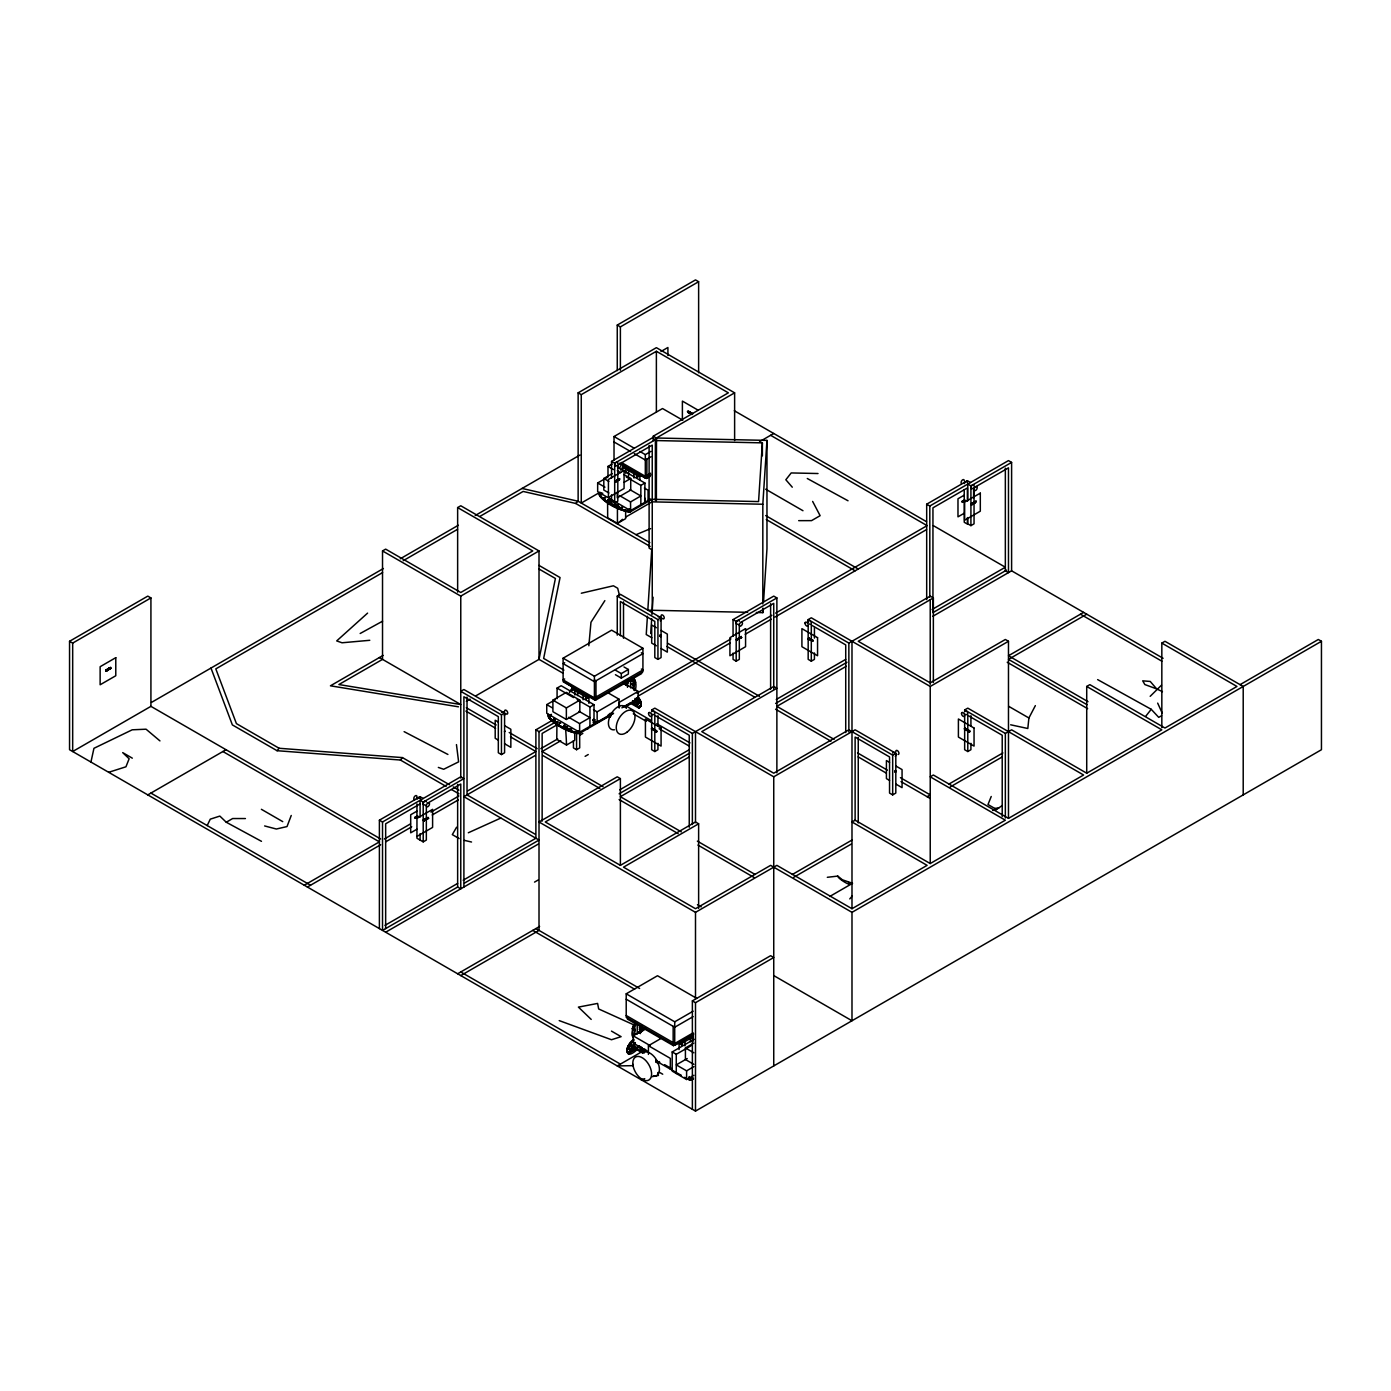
<?xml version="1.0" encoding="UTF-8"?>
<svg xmlns="http://www.w3.org/2000/svg" width="1391" height="1391" viewBox="0 0 1391 1391"><rect width="100%" height="100%" fill="white"/><g stroke="black" fill="none" stroke-linecap="round" stroke-linejoin="round"><path stroke-width="1.5" d="M556.956 722.572L556.765 739.403L566.52 745.037L574.726 740.308L574.726 732.17M566.52 745.037C565.407 713.079 562.538 733.44 579.369 732.396M602.79 493.249L601.016 493.144M609.31 501.455L607.589 501.351L607.676 517.765L617.43 523.399L625.637 518.652L625.637 510.532M617.43 523.399L617.43 507.124L614.179 505.246M627.445 1018.003L627.445 1019.099L673.487 1045.684L684.546 1039.303M627.497 687.328L627.497 681.677M630.627 687.902L630.627 681.607L627.497 679.799M632.401 1028.662C637.043 1020.107 629.08 1033.861 633.183 1037.182M633.061 688.58L633.061 680.199M634.783 1034.852L634.783 1022.055M627.306 679.677L630.61 681.573L630.61 679.764C636.139 674.757 637.043 687.571 634.905 690.631M637.217 1034.139L637.217 1023.463M673.487 1045.684L673.487 1044.606M974.03 486.189L974.048 485.72A2.208 1.269 -60 0 0 972.518 484.972A2.208 1.269 -60 0 0 970.935 487.406L970.918 487.876A2.208 1.269 -60 0 0 973.039 488.154M615.5 481.043L615.17 481.895L616.474 480.573M615.813 481.425L616.022 480.799M736.465 639.199C736.482 640.59 737.873 638.573 737.195 639.721M972.066 504.029C973.683 502.586 970.622 504.62 971.822 504.742M655.387 730.014C656.274 733.005 651.631 726.415 652.066 729.753M812.483 640.886L808.814 638.26C808.884 639.06 808.136 637.356 808.467 639.199M808.988 638.608L812.57 640.712L811.509 640.469M106.568 670.584C104.708 670.618 108.533 669.662 105.838 669.958M109.246 668.967C111.089 668.567 107.281 667.715 109.906 668.845M416.535 817.404C416.152 816.552 418.378 817.178 417.404 815.787M424.168 821.142L423.281 820.273L424.603 819.508M974.378 502.429C972.813 504.568 974.761 501.942 974.187 503.264M416.587 816.239L416.465 817.23L417.856 816.152M424.551 819.838L423.264 820.638M426.202 819.49C425.524 818.482 428.376 818.795 427.872 817.734M690.892 413.84L690.284 412.762L691.188 413.353M736.395 639.477L737.265 640.243M739.525 638.782C739.769 636.591 738.499 640.156 738.412 638.104M811.336 640.625L811.579 640.26M974.708 502.099L973.039 502.794L974.309 502.69M651.423 728.71L652.275 728.241L652.031 729.11M687.484 411.701C689.675 410.519 685.833 413.092 691.205 412.866M895.839 771.049L895.091 772.005L896.047 771.31M107.855 668.793C108.863 669.906 107.403 669.436 107.942 668.741M426.255 818.864C425.142 820.221 424.933 818.586 427.002 818.325M974.708 502.899L973.457 502.342L973.491 503.525M106.951 669.419L105.751 671.036L106.585 670.671M108.724 668.393L109.037 669.401M417.856 816.656L416.813 816.395M615.674 481.599L614.735 481.825L615.187 480.799M618.56 479.86C615.257 480.521 622.299 478.904 617.569 479.565M738.482 638.034C739.89 638.678 741.525 636.296 739.577 638.643M964.693 499.804C962.224 503.09 963.476 500.238 964.693 500.864M108.533 669.732L107.594 669.141M655.231 730.675L653.579 730.032L654.865 729.684M691.084 413.544L690.371 412.692M504.846 731.353L504.62 731.614M654.396 729.962L656.465 732.031L655.909 730.675L656.761 731.214L655.909 731.701M659.89 635.548C661.316 636.539 661.42 635.009 660.795 636.574M896.065 771.675L895.108 772.144L895.074 770.944M687.519 411.18L690.684 412.501M690.875 413.527L690.023 412.084M968.884 731.701L969.736 731.214L968.884 730.675L969.44 732.031L967.371 729.962L969.023 731.162L967.44 729.823L968.24 730.327M656.222 499.108L656.378 438.009L734.622 392.836L734.622 440.547M647.424 616.265L646.241 634.539L651.857 637.774M651.736 549.601L647.823 610.18L747.645 612.318M650.745 633.531L651.701 618.717M651.979 614.492L653.092 597.226M656.222 440.564L762.372 442.86L758.564 501.577L652.414 499.299L652.257 501.855L762.824 504.238L766.963 440.391L656.378 438.009L653.248 436.2L653.248 440.547M756.321 612.509L762.824 612.649L763.103 608.389M763.52 602.007L766.963 548.819L766.963 440.391M641.077 1027.097L642.12 1027.48L641.147 1025.654L642.051 1026.175L639.217 1027.74M428.619 818.169L426.828 819.212M618.456 479.408L617.778 480.312L619.204 479.095M740.36 637.774L741.594 637.6L740.847 637.043M974.952 501.49L974.935 502.881L975.769 501.369M691.588 413.51L692.84 413.805L690.371 413.596M812.031 641.095C812.379 640.26 813.092 641.912 811.683 639.756M962.902 501.838L963.65 500.69L963.963 501.577M628.662 1047.545C629.897 1047.684 629.775 1048.866 628.732 1049.127M619.743 478.591L619.221 479.53C620.021 478.695 618.508 478.243 618.995 479.999M588.845 645.772L590.966 622.281L604.859 600.634M691.414 414.135L691.449 413.249M1035.356 705.62L1028.905 717.982L1027.81 728.501L1010.666 724.798M107.298 670.514L107.281 669.627M737.891 638.991L738.951 639.147M634.905 682.668L633.514 678.495L633.966 683.207L632.383 684.546L635.548 682.425M642.503 1052.97L636.956 1049.77C622.733 1062.846 625.933 1042.85 633.983 1039.39M626.958 1050.987L627.15 1048.223M737.873 639.095L737.578 638.817M659.873 635.148L660.516 636.661L660.899 635.357M689.206 412.066L687.954 412.466L689.014 411.979M968.066 730.814L965.737 729.527M966.171 729.023L964.954 729.684L965.737 728.606M808.397 639.251L809.632 638.469L808.554 639.408M641.129 1050.292C642.712 1050.414 642.694 1048.658 641.112 1048.918M644.833 1049.353L644.242 1050.17L645.563 1049.51M566.485 726.589L565.841 727.302L567.528 728.206M417.144 817.004L416.222 817.212M971.648 503.507L971.44 504.846M618.265 480.451L616.735 480.451L618.334 480.243M630.471 1044.398L631.81 1044.345L630.766 1045.145M633.583 1048.762L634.905 1048.692L633.583 1049.84M634.557 1048.136L635.878 1048.084M107.542 669.384L108.689 669.593M416.187 816.882C416.831 818.969 413.753 816.117 417.352 817.143M965.145 728.258L964.902 729.649L965.806 728.988M504.829 731.005L504.481 731.701M641.234 1026.749L642.19 1027.219M90.937 762.059L93.945 748.306L132.215 729.806L146.055 729.197L159.948 740.899M810.466 639.008L810.588 640.069M967.075 730.431C966.762 727.545 966.728 732.188 968.866 730.536M627.15 1051.979L627.88 1046.38M661.316 636.243L660.516 636.661M660.655 635.235L660.395 636.278M967.388 729.684L964.398 728.71M427.785 818.464C428.445 815.022 427.211 820.412 427.576 817.995M424.29 820.429L424.707 819.316M971.996 504.22L971.874 503.264M609.78 716.33C611.571 712.54 609.554 719.477 609.849 716.052M629.984 1051.144C644.103 1025.845 620.786 1066.741 635.409 1043.024M638.938 708.123C643.146 705.515 640.608 699.517 637.808 696.804L641.06 703.724L638.938 708.123L631.114 703.603L625.585 706.802M615.483 481.112L615.552 482.242L615.761 480.608L616.63 481.373L615.1 480.851M618.386 506.707C624.003 507.402 602.303 502.899 599.191 493.44C600.599 501.195 619.743 511.697 630.697 511.592L650.71 500.047M970.988 504.064L972.066 504.794L970.97 504.429M616.752 480.208L617.656 480.747M737.456 639.999L737.56 638.921M812.222 640.99C809.927 638.938 814.604 640.434 812.396 641.355L813.266 640.469M968.71 731.353L968.379 730.379M620.664 509.662L620.803 508.341M550.14 714.939C552.018 717.582 548.454 714.678 551.462 714.365M553.253 720.486L554.957 719.669L554.227 719.008L553.322 720.799L555.009 720.608L553.322 719.721M689.275 1079.677L689.275 1078.599L693.344 1078.077L693.344 1079.155C686.754 1080.807 690.353 1078.616 689.119 1076.547M291.241 815.474L287.015 826.567L276.357 829.019L264.62 825.941M687.919 412.414L688.701 411.301L687.571 411.927M991.227 796.487L987.993 804.52L996.565 809.458L1002.198 805.545M975.282 502.064L975.578 501.247M426.689 818.934L425.75 819.195L427.002 819.108M615.813 505.333C614.579 505.42 614.7 503.925 615.761 503.872M417.057 817.369L415.735 816.76L415.857 817.995M968.571 730.136L966.554 730.032L967.84 729.684M739.977 638.417L738.917 638M654.587 729.666L653.909 729.927M207.189 825.558L210.267 819.16L219.848 816.082L226.264 822.237L261.473 841.329M424.551 819.699L424.481 820.69L423.351 820.064M608.893 716.435L608.389 715.061L608.893 716.435L579.786 733.248C568.119 732.901 556.174 725.789 548.506 717.095C548.558 712.418 547.724 716.417 550.471 718.538C554.261 721.234 565.442 731.875 566.746 726.589M610.162 501.525C612.909 501.073 609.449 501.716 610.284 502.864M610.197 502.742L611.501 502.673L611.553 494.866M614.544 504.064L614.613 505.02M563.824 725.459C565.355 727.232 563.72 723.459 564.12 727.197M633.461 701.012C630.801 699.69 634.974 702.368 633.653 704.02M633.461 702.107L634.452 702.716L632.922 702.333M637.321 699.743C639.147 701.481 637.582 697.708 637.321 700.821M633.514 677.921L634.609 682.964L633.827 690.214M633.67 680.025L633.913 678.408L632.14 678.043M635.409 1044.102L631.236 1051.387L631.236 1050.309M456.578 827.228L452.318 834.617L459.152 838.564M633.27 680.043L633.879 678.982L632.175 678.617M616.404 481.025L617.448 480.921M633.948 680.599L634.609 679.469L630.627 681.607M634.209 679.504L634.331 681.764M971.057 503.838L972.309 504.394L971.196 503.664M619.151 479.739L618.595 478.973M633.74 1030.209C632.105 1023.498 633.809 1024.732 635.026 1030.853M617.395 480.347L618.091 479.2M629.793 510.827L629.358 508.793M630.905 1043.354L628.245 1046.797L628.245 1045.719M962.711 502.238L962.885 500.916L963.459 501.925M964.658 499.943L964.658 500.76M634.487 680.043L634 682.233L635.374 681.799L634.452 682.877M635.096 1024.037L632.436 1028.123L633.566 1036.104M692.04 414.101L691.796 413.214M655.891 730.536L656.048 731.162M808.519 638.765L809.579 638.399M1145.836 716.122L1151.226 709.306L1158.72 717.356L1161.589 715.704M109.037 668.41L108.759 669.332M975.352 502.499L974.013 502.012M634.679 1046.814C636.435 1048.675 634.8 1044.502 634.731 1048.379M616.491 481.46L614.822 481.147M740.673 638.104L739.282 637.53M210.98 668.063L232.367 724.902L277.052 750.705L279.122 748.271L402.468 757.608L449.484 784.75M277.052 750.705L400.399 760.025L402.468 757.608M849.762 898.899L852.214 896.082M1150.183 696.317L1161.502 685.172M634.939 681.694L633.966 683.207L635.391 682.338M967.197 729.892L966.884 729.927M610.458 716.261L611.136 714.626L610.979 715.809M965.024 729.406L964.624 728.362L965.093 729.18M737.456 639.095L737.265 639.269M632.349 1041.911L631.618 1042.641L631.618 1041.546M642.642 1050.466L642.746 1048.814M426.481 819.177L426.724 818.186M974.169 502.864L974.395 501.925M619.047 479.843L617.778 479.304M426.115 818.464L427.75 818.708L426.307 818.221M426.794 819.369L425.507 818.725M739.456 638.486L740.568 637.113M974.5 503.142L973.213 502.499M106.829 669.558L106.62 671.036M424.29 820.933L423.281 820.273M367.589 613.118L336.692 640.921L342.03 642.781L369.78 640.295M480.034 516.322L523.138 491.44L575.648 503.438L578.134 501.247L578.134 392.836L656.378 347.663L734.622 392.836M659.89 635.704L660.569 636.226M617.256 523.833L622.472 519.312M633.983 1040.468L633.148 1041.181L633.148 1040.103M635.165 1023.48L633.896 1024.732L635.67 1024.385M633.67 683.972L634.783 683.085M636.33 698.039L637.6 698.23L636.4 698.421M109.785 668.949L109.663 667.802L109.506 669.245M607.867 499.838C610.319 499.63 606.893 502.568 608.58 499.699M973.213 503.507L973.005 502.899M417.63 816.952L416.344 816.465M416.9 817.491L415.526 816.952M633.409 684.233L634.053 683.885M737.091 639.321L736.674 640.208M617.048 479.739L618.456 480.208M641.877 1027.758L640.973 1027.184L641.877 1027.758L639.217 1029.305M973.683 503.629L972.257 503.194M829.853 896.413L852.544 883.302L842.337 879.773L837.817 876.087L827.315 877.304M633.114 684.424L634.348 683.694M226.264 822.237L232.645 818.534L245.425 818.551M1240.077 684.65L1318.32 639.477L1321.45 641.286L1321.45 749.714L695.5 1111.096L69.55 749.714L69.55 641.286L147.794 596.113L150.923 597.921L150.923 706.35L380.665 838.982M617.256 370.615L617.256 325.077L695.5 279.904L698.63 281.712L698.63 372.788M69.55 641.286L72.68 643.094L150.923 597.921M617.256 325.077L620.386 326.885L698.63 281.712M578.134 392.836L581.264 394.644L656.378 351.28L728.362 392.836L653.248 436.2M109.194 668.028L110.341 668.758L110.585 667.228L110.15 668.01M109.315 668.08L110.185 668.132M110.15 668.393L110.863 667.819L110.341 668.758M106.759 670.827L107.142 669.732M660.951 351.506L667.906 347.489L667.906 355.522M379.395 657.56L460.769 704.542L338.9 684.546L382.525 659.369L382.525 550.94L385.655 549.132L460.769 592.496L532.753 550.94L457.639 507.576L457.639 592.149M457.639 507.576L460.769 505.768L539.013 550.94L539.013 659.369L475.67 695.935M151.515 702.385L383.394 568.519M400.26 558.782L458.352 525.242M475.218 515.505L579.925 455.048M614.022 460.021L614.022 436.531L662.533 408.537L682.79 420.221M150.923 706.35L72.68 751.523L72.68 643.094M382.595 572.588L215.814 668.88L236.418 723.616L279.122 748.271M403.216 560.695L457.552 529.31M687.693 412.101L689.101 411.562L688.197 412.536M688.545 412.379L690.284 412.327M688.928 412.814L690.475 412.379M690.84 412.518L690.145 413.283M691.084 412.692L689.71 413.266L689.971 412.379M690.614 413.822L691.97 413.266M691.431 414.275L692.127 413.596L691.97 414.57M611.553 478.121L611.553 461.395L652.24 437.904L655.37 439.712L655.37 500.412M650.71 498.952L630.523 510.619L597.661 491.632L597.661 482.973L607.989 477.009L607.989 466.42L612.057 464.072M611.553 461.395L614.683 463.203L655.37 439.712M619.621 463.951L652.24 445.12L652.257 610.266M608.875 492.97L603.816 490.049L603.816 478.487L612.231 473.635M639.79 451.414L645.32 454.614L650.918 451.38M620.421 470.019L624.072 467.898M650.918 456.804L645.32 460.021L634.279 453.657M600.043 492.223L581.264 503.055L581.264 394.644M624.003 482.381L630.732 478.487L630.732 490.049L617.274 497.822L617.274 492.049M622.681 469.01L622.994 465.585L636.8 473.549L636.8 477.165L639.877 475.757L639.877 479.739M639.877 475.757L636.8 477.165M650.64 473.218L645.32 476.296L621.394 462.473M619.551 463.22L645.32 478.104L650.918 474.87M631.827 469.967L646.554 478.469L650.24 476.348M626.246 476.957L640.851 485.389L644.92 483.042L644.694 502.255M611.553 501.143L614.683 502.951L617.813 501.143L617.813 466.802M382.525 550.94L460.769 596.113L539.013 550.94M619.569 495.613L630.523 501.942L640.851 495.978L629.897 489.649M383.116 655.404L330.449 685.815L458.456 706.819M625.637 517.087L650.901 502.499M147.794 794.887L226.037 749.714M759.538 441.695L773.744 433.488M617.256 635.148L617.256 596.113L620.386 594.305L661.073 617.795L661.073 657.56L657.943 659.369L654.813 657.56L654.813 621.412L620.386 601.538L620.386 635.757M466.35 701.307L470.088 699.151M563.112 658.186L611.623 630.175L642.92 648.258L642.92 671.749L594.409 699.743L563.112 681.677L563.112 658.186L594.409 676.252L642.92 648.258M564.676 662.707L563.112 663.611L594.409 681.677L642.92 653.666L641.355 652.762M617.256 596.113L657.943 619.604L661.073 617.795M504.585 713.009L463.899 689.519L460.769 691.327L501.455 714.818L504.585 713.009L504.585 752.774L501.455 754.565L498.326 752.774L498.326 716.626L463.899 696.752L463.899 887.041M564.676 678.964L563.112 679.869L594.409 697.934L642.92 669.94L641.355 669.036M557.078 698.717L557.078 688.076L561.147 685.728L594.009 704.698L594.009 723.859M661.108 635.391L659.995 636.122L661.247 635.565M661.316 635.791L660.238 636.522L660.308 635.026M552.905 700.142L566.363 692.37L579.821 700.142L579.821 711.705L566.363 719.477L552.905 711.705L552.905 700.142L566.363 707.915L579.821 700.142M608.893 715.357L579.612 732.257L546.75 713.287L546.75 704.611L555.357 699.656M569.493 691.657L573.144 689.553M615.431 670.184L621.308 673.574L628.384 669.488L628.384 674.009L621.308 678.095L615.431 674.705M571.771 690.666L572.084 687.224L585.889 695.204L585.889 698.821L588.949 697.413L588.949 703.377M588.949 697.413L585.889 698.821M379.395 928.597L379.395 820.186L420.082 796.695L423.212 798.504M463.22 880.19L535.883 838.251L535.883 729.823L552.523 720.225M926.684 599.608L926.684 504.203L967.371 480.712L970.501 482.521M379.395 820.186L382.525 821.977L460.769 776.804L463.899 778.612L423.212 802.103L420.082 800.294L420.082 817.039M535.883 729.823L539.013 731.631L553.809 723.094M733.057 636.348L733.057 619.604L773.744 596.113L776.874 597.921L776.874 772.84M926.684 504.203L929.814 506.011L1008.475 460.595L1011.605 462.403L1011.605 570.814L1163.102 658.291M586.428 694.805L595.644 700.125L641.686 673.54L641.686 672.444M420.082 803.911L385.655 823.785L385.655 928.597M556.643 725.076L542.142 733.44L542.142 821.142M733.057 619.604L736.187 621.412L776.874 597.921M967.788 500.83L967.788 484.085L970.918 485.894L1011.605 462.403M577.161 699.673L589.94 707.045L594.009 704.698M428.15 802.868L460.769 784.037L460.769 888.849L457.639 887.041L382.525 930.405L382.525 821.977M741.125 622.177L773.744 603.346L773.744 688.893M974.048 487.702L1008.475 467.828L1008.475 572.623L1005.345 570.814L1005.345 468.158M416.952 811.144L410.693 814.761L410.693 832.826L416.952 829.21M964.241 495.161L957.982 498.778L957.982 516.843L964.241 513.244M593.47 709.723L597.139 711.844L619.047 699.186L619.047 707.863M416.378 817.786L414.674 817.491L415.544 817.821M962.52 501.073C962.485 504.307 961.233 500.656 963.111 501.403M415.405 817.717L415.944 816.76M415.231 818.082L415.509 817.195L415.544 818.256M568.658 717.269L579.612 723.598L589.94 717.634L578.986 711.305M416.952 818.377L432.601 809.336L432.601 827.402L416.952 836.443M623.116 707.324L638.139 698.647L638.139 691.431L619.36 702.264L619.36 707.689M304.281 885.232L379.395 841.868L222.908 751.523M384.385 838.982L410.467 823.924M430.967 812.083L458.908 795.965M467.585 790.94L535.883 751.523L510.462 736.847M540.873 748.636L557.635 738.951M636.991 693.135L730.901 638.921M745.802 630.314L771.883 615.257M775.604 613.118L927.102 525.642L770.614 435.296M595.226 719.808L593.244 719.443M427.437 818.864L427.246 817.717M741.594 637.478L740.725 637.739L741.281 636.383L740.847 637.165M307.411 887.041L380.682 844.737M385.655 841.868L411.736 826.81M427.037 817.925L427.941 818.169M432.236 814.97L458.317 799.912M535.326 755.452L463.899 796.695L539.013 840.06L464.49 883.076M560.764 740.76L542.142 751.523L603.051 786.68M638.278 696.004L730.292 642.885M745.211 634.279L771.292 619.221M775.013 617.065L926.545 529.588M976.326 501.056L975.456 502.221M424.481 820.69L423.49 819.89M426.915 817.891L428.619 818.291M741.594 637.6L741.038 636.887M608.389 715.061C611.032 710.853 613.674 715.443 612.162 712.888M621.899 707.845L631.114 702.525L638.938 707.028M593.47 720.555L597.139 722.677L613.57 713.2M586.985 729.267L588.167 728.571M579.699 735.248L582.829 733.44M573.44 740.673L573.44 747.906L576.57 749.714L579.699 747.906L579.612 723.598M416.952 803.911L416.952 838.251L423.212 841.868L426.341 840.06L426.341 805.719M651.683 711.757L651.683 709.949L654.813 708.141L773.744 776.804L855.117 729.823L895.804 753.313L895.804 793.079L892.674 794.887L889.545 793.079L889.545 756.93L855.117 737.056L855.117 820.481M733.057 653.092L733.057 659.369L736.187 661.16L739.317 659.369L739.317 625.028M808.171 621.412L808.171 619.604L811.301 617.795L930.231 686.459L1008.475 641.286L1008.475 818.377L933.361 775.013L930.231 776.804L1005.345 820.186L930.231 863.55L855.117 820.186L851.987 821.977L927.102 865.358L851.987 908.723L776.874 865.358L695.5 912.34L539.013 821.977L617.256 776.804L620.386 778.612L620.386 865.358L545.272 821.977L620.386 778.612M967.788 517.556L967.788 523.833L970.918 525.642L974.048 523.833L974.048 489.51M651.475 728.954L652.414 728.415M807.962 638.608L808.901 638.069M651.51 729.058L652.866 728.554M808.293 639.008L809.353 638.208M651.805 729.353L653.092 728.745L651.91 729.597M654.413 729.684L653.092 729.214M652.309 729.232L654.239 729.458M809.04 638.904L810.779 639.043M810.901 639.165L810.031 639.877L811.649 639.651L810.223 640.121M653.735 730.466L655.109 729.91M811.875 639.669L810.466 639.86L811.266 640.364M654.5 730.779L655.717 730.205M810.883 640.469L812.344 639.982M655.074 731.231C657.769 730.588 654.744 731.457 655.265 730.327M811.562 640.886L812.709 640.156M655.596 731.283L656.778 730.936M651.683 713.931L651.683 749.714L654.813 751.523L657.943 749.714L657.943 743.333M808.171 625.759L808.171 659.369L811.301 661.16L814.43 659.369L814.43 652.988M651.683 709.949L692.37 733.44L773.744 686.459L776.874 688.267L701.76 731.631L773.744 773.205L848.858 729.823L892.674 755.122L895.804 753.313M808.171 619.604L848.858 643.094L930.231 596.113L933.361 597.921L933.361 682.494M933.361 597.921L858.247 641.286L930.231 682.859L1005.345 639.477L1008.475 641.286M384.977 925.363L457.639 883.424M619.708 789.845L688.649 750.062M776.248 699.482L845.728 659.369M932.109 609.484L1005.345 567.215L933.361 525.642M619.117 793.809L689.919 752.931M775.622 703.446L846.98 662.255M933.361 612.388L1006.597 570.101M385.655 932.213L538.421 844.007M689.31 756.895L620.386 796.695L681.294 831.853M846.354 666.237L776.874 706.35L834.096 739.369M932.735 616.352L1011.605 570.814M534.544 882.103L538.247 879.964M620.386 865.358L695.5 821.977L698.63 823.785L698.63 908.358M698.63 823.785L623.516 867.167L695.5 908.723L770.614 865.358L851.987 912.34L1321.45 641.286M457.639 973.77L539.604 926.441M1083.589 612.388L1008.475 655.752L1087.988 701.655M460.769 975.578L539.013 930.405L539.013 731.631M1086.719 614.196L1008.475 659.369L1087.032 704.715M964.658 711.757L964.658 709.949L967.788 708.141L1083.589 775.013L1008.475 818.377M964.45 728.954L965.389 728.415M964.485 729.058L965.841 728.554M964.78 729.353L966.067 728.745L964.867 729.597M965.841 729.945L967.214 729.458M966.71 730.466L968.084 729.91M967.371 730.814L968.71 730.345M968.049 731.231C971.735 729.214 967.406 733.196 968.362 730.014M968.258 731.353L969.753 730.936M964.658 713.931L964.658 749.714L967.788 751.523L970.918 749.714L970.918 743.333M964.658 709.949L1005.345 733.44L1011.605 729.823L1086.719 773.205L1161.833 729.823L1086.719 686.459L1086.719 773.205M1086.719 686.459L1089.848 684.65L1164.963 728.032L1236.947 686.459L1161.833 643.094L1161.833 727.667M1161.833 643.094L1164.963 641.286L1243.206 686.459L1243.206 794.887M792.366 874.47L851.987 840.06M927.102 796.695L930.231 794.887L900.429 777.673M948.853 784.124L1002.894 752.931M793.635 877.356L851.396 844.007M950.123 787.01L1002.285 756.895M693.135 1034.678L674.722 1045.302L626.211 1017.308L626.211 993.817L657.508 975.734L696.7 998.355M638.695 1031.826L644.224 1028.645L638.712 1031.896M692.37 1000.877L770.614 955.704L773.744 957.512L695.5 1002.685L692.37 1000.877L692.37 1109.288M638.747 1032.192L644.311 1029.149M648.102 1051.683L633.079 1043.007L633.079 1035.773L646.224 1028.192M642.764 1030.801L639.095 1032.922L644.398 1029.375L638.834 1032.452M626.211 993.817L674.722 1021.811L693.135 1011.187M641.807 1047.51L640.416 1049.405L641.807 1048.605L638.991 1046.971L637.582 1047.788L637.582 1046.693L638.991 1045.893L641.807 1047.51L641.929 1050.657M629.132 1054.291L629.132 1053.213L636.956 1048.692L644.346 1052.952M693.135 1016.612L674.722 1027.236L626.211 999.225M648.415 1054.395L648.415 1045.719L661.299 1038.277M642.538 1051.335L617.256 1065.923L633.148 1065.662M693.135 1032.87L674.722 1043.511L626.211 1015.5M688.215 1037.182L693.744 1034M679.086 1049.562L679.086 1043.598L682.146 1045.006L682.146 1041.39L693.135 1035.043L693.135 1041.198M682.146 1043.198L693.135 1036.851M682.146 1045.006L679.086 1043.598M693.9 1075.295L686.598 1079.503L672.201 1071.105L672.201 1051.944L694.109 1039.303M659.699 1062.307L659.178 1061.524M693.831 1064.358L685.415 1059.507L685.415 1047.945L693.831 1043.094M672.201 1051.944L676.269 1054.291L690.875 1045.858M687.224 1058.551L676.269 1064.88L686.598 1070.844L693.9 1066.619M638.921 1032.626L642.625 1030.557L639.13 1032.991M360.165 633.496L382.577 621.186M963.076 501.664L962.833 502.29M618.908 479.147L618.699 480.191M963.789 501.386C964.537 499.247 964.363 502.69 962.885 500.916M106.116 670.01L105.768 670.879M426.62 819.455L425.385 818.899M468.315 832.774L500.882 818.03M611.831 714.261L612.84 713.913M618.421 505.316C613.761 508.028 627.411 511.384 630.697 510.514M615.326 481.912L614.735 481.356M636.052 534.683L650.571 528.632M585.124 756.339L588.254 754.531M633.566 703.29L633.34 701.134M108.672 772.301L125.955 766.789L129.12 758.773L122.704 752.618L132.319 758.165M579.369 731.301C576.065 731.318 579.751 732.344 579.786 733.248M631.549 684.302L633.705 683.989M641.077 1079.677L644.729 1078.668M598.391 721.32L597.452 721.286M992.635 810.484L996.565 809.458M998.947 807.806L994.861 808.484M581.316 593.227L613.414 585.785L617.691 588.254L619.534 595.678M615.361 481.999L615.17 482.034M652.049 1076.669L658.447 1075.452L657.734 1072.583M593.209 721.999L594.34 722.381L593.279 722.816M644.833 1050.431L644.05 1050.97L644.085 1049.736M638.817 701.22L638.712 703.046M798.677 520.651L811.544 520.634L820.116 515.678L812.64 501.421M634.852 1025.845L633.583 1025.828L634.522 1026.367L633.322 1026.367L634.261 1026.906L633.096 1026.923L634.035 1027.462L632.888 1029.01M818.012 473.531L791.201 472.94L785.845 479.756L792.279 487.198M644.781 498.343L644.781 499.421M628.888 509.297L629.793 509.749M634.279 1024.819L635.617 1024.941M965.928 729.11L965.476 729.51M593.244 720.521L594.461 721.129L594.461 720.051M812.222 640.764L812.083 639.912M106.412 671.14L106.064 670.931M522.077 488.45L578.134 501.247L649.806 542.629M464.42 840.373L471.532 842.024M633.201 1029.757L632.244 1028.749M438.339 767.415L443.677 769.275L458.613 761.868L456.457 744.602M559.217 1020.611L611.501 1039.738L621.099 1036.66L611.484 1031.114M1156.651 688.893L1144.863 684.563L1142.724 680.842L1150.235 681.451L1156.651 688.893L1162.441 691.675M655.822 1060.238L658.273 1062.741M655.822 1061.333L657.039 1061.942M644.868 501.455L645.094 501.003M634.209 1025.045L598.669 1008.962L597.608 1003.433L578.413 1007.101L591.21 1019.412M556.887 722.19C560.677 722.329 554.939 720.103 557.096 723.372M404.12 731.649L447.919 754.461M640.973 1025.654L641.912 1026.193M807.284 478.504L848.023 500.777M1097.638 679.608L1151.226 709.306M974.622 501.664L975.891 502.203M973.822 502.255L975.143 502.76M963.72 500.395L964.745 501.021M963.598 500.569L964.763 501.16M962.398 501.264L963.667 501.803M961.963 501.386L963.354 501.977M734.309 410.728L926.51 521.695M1080.459 614.196L1161.833 661.177M698.039 410.136L682.39 401.095L682.39 419.16M691.657 413.127L691.449 413.909M765.676 489.197L802.972 510.723M765.693 515.574L858.247 569.023M766.285 519.538L855.117 570.814M1007.223 662.255L1087.64 708.68M614.022 436.531L634.279 448.232M614.022 441.955L630.592 451.519M620.769 463.586L626.298 466.785M622.994 467.393L636.8 475.357M617.534 467.237L644.92 483.042M617.274 470.714L620.647 472.662M624.003 474.609L630.732 478.487M607.989 466.42L613.466 469.584M644.381 488.067L648.067 490.188L648.067 501.038M618.386 478.973L619.656 479.512M1008.631 706.298L1028.905 717.982M614.874 481.06L616.074 481.703M614.718 481.721L615.639 482.225M603.816 478.487L608.875 481.408M597.661 482.973L604.963 487.18M575.648 503.438L650.153 546.454M969.753 731.857L969.197 730.501M809.353 639.599L808.866 638.347M652.24 549.932L649.11 548.124L649.11 445.45M739.89 637.182L741.16 637.739M739.09 637.774L740.412 638.278M736.239 639.947L737.195 640.416M656.378 627.741L651.683 625.028L651.683 643.094L656.378 645.807M661.073 630.453L667.332 634.07L667.332 652.136L661.073 648.519M889.545 762.355L886.415 760.547L886.415 778.612L889.545 780.421M895.804 765.972L902.063 769.588L902.063 787.654L895.804 784.037M539.013 565.407L560.051 577.543L543.655 658.43L563.894 670.114M539.013 569.023L555.409 578.482L539.013 659.369L563.233 673.348M667.524 643.216L759.538 696.335M857.569 752.931L887.388 770.145M666.811 646.415L754.565 697.082M775.587 709.219L830.966 741.177M858.177 756.895L886.119 773.031M901.02 781.638L930.231 798.504M623.968 666.95L628.384 669.488M628.593 682.981L625.62 680.947M623.585 682.303L627.254 684.528M623.116 682.755L638.139 691.431M623.203 683.416L626.872 685.537M594.409 679.869L595.974 680.773L595.974 697.03M608.006 692.822L619.047 699.186M625.359 705.602L651.197 720.521M656.743 723.72L689.971 742.898M633.305 713.809L646.224 721.268M659.143 728.728L688.684 745.767M656.778 731.857L656.222 730.501M590.114 695.848L595.644 700.125M575.387 688.423L564.346 682.059L564.346 680.964M579.073 690.562L582.742 692.683M572.084 689.032L585.889 697.013M557.078 688.076L573.509 697.569M546.75 704.611L552.227 707.776M498.326 722.051L495.196 720.242L495.196 738.308L498.326 740.116M504.585 725.667L510.845 729.267L510.845 747.35L504.585 743.733M466.35 707.758L496.17 724.972M509.21 732.501L537.152 748.636M697.36 841.138L755.122 874.47M465.881 711.097L495.596 728.258M542.699 755.452L599.921 788.488M619.099 799.564L678.165 833.661M697.952 845.085L753.852 877.356M697.465 904.706L701.186 906.845M453.24 786.923L458.891 790.175M467.028 794.887L535.326 834.304M400.399 760.025L446.128 786.437M451.623 789.601L458.943 793.826M773.744 975.578L851.987 1020.751L851.987 912.34M424.585 819.264L425.976 819.838M424.168 819.473L425.177 820.29M109.593 667.819L110.897 668.445M109.402 667.906L110.463 668.567M107.646 669.036L108.985 669.558M106.672 669.488L108.098 670.045M106.881 670.758L105.629 670.201L106.62 671.158M535.883 928.597L639.617 988.479M532.753 930.405L634.626 989.21M685.415 1047.945L693.831 1052.796M261.386 809.301L282.738 821.629M633.079 1035.773L649.98 1045.528M648.415 1045.719L670.323 1058.36L670.323 1069.21M637.582 1046.693L640.416 1048.327M664.637 1064.671L671.923 1068.879M655.717 1060.777L681.016 1075.208M684.65 1077.312L688.284 1079.416M679.869 1074.774L681.051 1075.452M659.16 1072.165L662.725 1074.217M150.923 793.079L310.541 885.232M460.769 971.961L620.386 1064.115M623.464 682.911L627.115 685.085M623.377 683.103L626.924 685.45M627.028 1050.414L629.132 1053.213M578.03 731.092L578.187 732.309M607.676 501.49L608.058 499.752M658.047 1061.924L658.273 1063.819L657.334 1061.072M657.456 1061.194L657.7 1062.515M564.955 726.85L563.755 727.041M848.458 882.329C853.935 888.067 837.973 879.06 837.73 876.104M634.974 698.438L637.965 704.263L634.765 700.508M634.974 699.517L638.104 704.976M634.765 701.586L636.835 705.22M895.178 771.709L895.161 770.51M689.067 412.901L688.806 411.475M1157.677 703.116L1162.128 712.922M604.163 497.908C607.763 499.073 603.398 495.561 604.163 498.986M601.016 494.222L601.051 493.283M964.241 480.712L964.224 480.434A2.208 1.269 -60 0 0 962.642 479.825A2.208 1.269 -60 0 0 961.129 482.329L961.129 482.799A2.208 1.269 -60 0 0 961.755 483.616M895.821 751.818L895.804 751.331A2.208 1.269 60 0 1 897.334 750.584A2.208 1.269 60 0 1 898.916 753.018L898.934 753.505A2.208 1.269 60 0 1 898.012 754.444M504.603 711.496L504.585 711.027A2.208 1.269 60 0 1 506.115 710.279A2.208 1.269 60 0 1 507.698 712.714L507.715 713.2A2.208 1.269 60 0 1 505.594 713.479M633.044 678.356L633.044 680.164M1005.345 733.44L1005.345 818.012M1002.216 816.534L1002.216 735.248L967.788 715.374L967.788 751.523M973.63 489.754L973.63 497.769M972.187 503.438L972.187 504.464M970.918 485.894L970.918 525.642M970.918 715.687L970.918 726.328M967.371 480.712L967.371 482.521M967.371 500.69L967.371 487.945L932.944 507.819L932.944 612.614M967.371 517.695L967.371 524.077L964.241 522.268L964.241 489.754M930.231 599.73L930.231 684.302M930.231 686.459L930.231 863.55M929.814 506.011L929.814 597.087M892.674 755.122L892.674 794.887M858.247 737.386L858.247 822.95M851.987 641.286L851.987 908.723M848.858 643.094L848.858 731.996M845.728 732.605L845.728 644.902L811.301 625.028L811.301 661.16M814.43 627.48L814.43 638.104M773.744 776.804L773.744 1065.923M770.614 603.677L770.614 689.223M762.824 504.238L762.824 603.972M762.824 608.319L762.824 612.649M762.372 442.86L762.372 455.865M736.187 621.412L736.187 661.16M695.5 731.631L695.5 822.707M695.5 912.34L695.5 999.068M695.5 1002.685L695.5 1111.096M692.631 1078.251L692.631 1079.329M692.37 733.44L692.37 824.515M691.953 1078.39L691.953 1079.468M691.327 1078.494L691.327 1079.59M690.718 1078.581L690.718 1079.659M690.388 1037.425L690.388 1041.772M690.197 1078.616L690.197 1079.694M689.693 1077.486L689.71 1079.712M689.449 1077.556L689.449 1078.634M689.24 827.228L689.24 735.248L654.813 715.374L654.813 751.523M688.893 1078.529L688.893 1079.625M688.562 1078.442L688.562 1079.538M686.598 1070.844L686.598 1079.503M684.963 1039.773L684.963 1045.91M679.399 1041.616L679.399 1043.424M676.269 1054.291L676.269 1073.556M674.722 1021.811L674.722 1045.302M673.157 1026.332L673.157 1042.607M657.943 619.604L657.943 659.369M657.943 715.687L657.943 726.328M657.787 1061.542L657.96 1062.88M656.882 1060.759L657.004 1062.863M656.378 351.28L656.378 411.997M656.378 438.009L656.378 500.899M656.378 1060.481L656.552 1061.646M655.996 1060.307L656.239 1062.202M655.943 1060.933L655.943 1062.028M646.885 459.117L646.885 475.392M646.554 477.391L646.554 478.469M645.754 1050.066L645.615 1051.283L645.407 1050.292M645.32 454.614L645.32 478.104M645.076 498.395L645.076 499.473M644.589 1049.405L644.659 1051.422M644.363 1049.475L644.242 1051.248M642.381 1048.588L642.433 1050.57M642.138 1048.553L642.19 1050.622M641.599 1048.588L641.686 1050.622M641.39 1048.658L641.442 1050.553M640.938 702.055L640.938 705.811M640.851 485.389L640.851 504.655M640.747 701.447L640.747 702.542M640.747 705.185L640.747 706.28M640.503 700.838L640.503 701.933M640.521 705.62L640.521 706.698M640.347 1026.106L640.347 1033.617M640.19 700.195L640.19 701.29M640.19 706.019L640.19 707.097M639.825 699.551L639.825 700.629M639.843 706.385L639.843 707.463M639.564 473.775L639.564 475.583M639.53 701.499L639.495 702.838L639.251 701.273M639.408 698.891L639.408 699.969M639.425 706.732L639.425 707.81M638.938 698.195L638.938 699.29M639.043 701.22L638.938 703.064M638.991 1045.893L638.991 1046.971M638.399 697.5L638.399 698.595M638.504 702.994L638.417 701.325L638.226 702.785M637.634 699.551L637.443 700.716M636.956 1048.692L636.956 1049.77M635.809 1046.867L635.757 1048.327M635.496 1046.675L635.583 1048.431M635.27 1046.641L635.165 1048.501M634.87 1042.52L634.87 1043.615M635.044 1046.658L634.922 1048.466M634.418 1042.589L634.244 1043.754M633.983 471.932L633.983 478.069M634.122 1042.781L634.122 1043.876M631.114 702.525L631.114 703.603M630.523 501.942L630.697 511.592M630.766 1044.05L630.662 1045.719M630.436 510.636L630.436 511.714M630.262 1042.972L630.262 1044.067M630.106 510.723L630.106 511.801M629.984 1050.066L629.984 1051.422M629.723 510.775L629.723 511.871M629.688 1043.667L629.688 1044.763M629.671 1047.493L629.74 1049.075M629.532 509.732L629.532 510.81M629.48 1047.423L629.375 1049.214M629.097 509.575L629.288 511.888M629.132 1044.363L629.132 1045.458M629.254 1047.388L629.132 1049.231M628.802 510.793L628.802 511.871M629.01 1047.406L628.923 1049.197M628.558 469.584L628.558 476.087M628.662 1045.058L628.662 1046.136M628.662 1052.9L628.662 1053.978M628.245 510.758L628.245 511.836M628.228 1052.552L628.228 1053.63M627.671 510.671L627.671 511.766M627.863 1052.187L627.863 1053.283M627.567 1047.006L627.324 1048.71M627.324 1051.353L627.567 1052.865M627.045 510.567L627.045 511.662M626.367 510.427L626.367 511.505M625.811 467.202L625.811 473.357M625.654 510.254L625.654 511.332M624.889 510.045L624.889 511.14M624.107 509.819L624.107 510.897M623.29 509.541L623.29 510.636M623.516 601.868L623.516 638.226M622.438 509.245L622.438 510.341M621.568 508.932L621.568 510.01M621.308 673.574L621.308 678.095M620.386 326.885L620.386 370.249M619.743 508.184L619.743 509.28M618.821 507.802L618.821 508.88M618.126 505.055L618.091 506.95M617.917 504.968L617.847 507.02M617.847 507.367L617.847 508.463M617.656 504.933L617.587 507.037M617.395 504.95L617.326 507.02M617.135 504.985L616.909 508.011M616.769 505.211L616.752 506.741M615.935 506.463L615.935 507.541M615.587 503.768L615.483 505.524M615.152 503.698L615.257 505.559M614.926 503.751L615.031 505.542M614.961 505.976L614.961 507.072M614.683 463.203L614.683 502.951M614.735 503.82L614.822 505.489M614.005 505.472L614.005 506.567M613.031 504.968L613.031 506.063M612.075 504.446L612.075 505.524M611.223 501.247L611.101 502.986M611.014 501.195L610.892 503.038M610.771 501.177L610.649 503.003M610.371 501.282L610.44 502.951M610.214 503.368L610.214 504.446M610.458 715.165L610.232 716.504M610.127 715.53L609.919 717.008M609.345 500.065L609.362 501.316M609.049 499.821L609.188 501.595M609.293 502.812L609.293 503.89M608.841 499.734L608.771 501.768M608.319 499.699L608.25 501.786M608.423 502.255L608.423 503.351M607.554 501.699L607.554 502.794M606.719 501.143L606.719 502.221M605.92 500.586L605.92 501.664M605.137 500.03L605.137 501.125M604.407 499.473L604.407 500.569M603.729 498.952L603.729 500.03M603.051 498.413L603.051 499.491M602.442 497.891L602.442 498.969M601.816 493.666L601.816 494.744L601.555 493.631M601.886 497.387L601.886 498.465M601.329 493.544L601.329 494.622M601.381 496.883L601.381 497.978M600.912 496.413L600.912 497.509M600.512 495.961L600.512 497.056M600.147 495.526L600.147 496.622M599.851 495.126L599.851 496.204M599.608 494.727L599.608 495.822M599.347 492.97L599.417 495.457M597.139 711.844L597.139 722.677M594.409 676.252L594.409 699.743M593.87 719.982L593.87 721.077M593.418 719.773L593.609 720.973M593.296 719.599L593.296 720.694M589.94 707.045L589.94 726.293M588.636 695.413L588.636 697.221M583.072 693.57L583.072 699.725M579.178 732.361L579.178 733.457M578.621 731.388L578.812 733.509M578.378 731.318L578.36 733.544M577.874 732.448L577.874 733.526M577.648 691.24L577.648 695.587M577.335 732.396L577.335 733.492M576.761 732.327L576.761 733.422M576.57 732.709L576.57 749.714M576.135 732.222L576.135 733.3M575.457 732.083L575.457 733.161M574.9 688.858L574.9 694.996M574.744 731.909L574.744 732.987M573.979 731.701L573.979 732.779M573.196 731.457L573.196 732.553M572.379 731.197L572.379 732.275M571.527 730.901L571.527 731.979M570.658 730.571L570.658 731.666M569.754 730.223L569.754 731.318M568.832 729.84L568.832 730.936M567.893 729.458L567.893 730.536M567.389 726.815L567.354 728.484L567.215 726.711M566.937 729.023L566.937 730.101M566.363 707.915L566.363 719.477M566.224 726.641L566.415 728.675M566.015 726.728L565.998 729.666M565.789 727.006L565.841 728.38M565.024 728.119L565.024 729.197M564.85 725.511L564.763 727.093M564.485 725.372L564.572 727.18M564.242 725.354L564.346 727.197M564.016 725.389L563.911 727.128M564.05 727.632L564.05 728.71M563.094 727.128L563.094 728.206M562.12 726.624L562.12 727.702M561.164 726.102L561.164 727.18M559.304 725.024L559.304 726.102M558.382 724.468L558.382 725.546M557.513 723.911L557.513 724.989M556.643 723.355L556.643 724.433M555.791 722.798L555.791 723.876M554.87 719.234L554.957 720.747M555.009 722.242L555.009 723.32M554.713 719.112L554.644 720.99M554.487 719.043L554.418 721.06M554.227 719.008L554.157 721.094M554.227 721.686L554.227 722.764M553.948 719.008L553.896 721.094M553.496 719.147L553.496 722.207M552.801 720.59L552.801 721.686M552.14 720.051L552.14 721.147M551.531 719.547L551.531 720.625M550.975 719.043L550.975 720.121M550.645 715.287L550.645 716.365M550.245 715.078L550.419 716.278M550.471 718.538L550.471 719.634M550.001 718.069L550.001 719.147M549.601 717.617L549.601 718.695M549.236 717.182L549.236 718.26M548.941 716.765L548.941 717.86M548.593 714.418L548.593 715.513M548.506 716.017L548.697 717.46M548.437 714.609L548.367 716.765M501.455 714.818L501.455 754.565M467.028 697.082L467.028 795.478M460.769 596.113L460.769 778.056M457.639 784.368L457.639 887.041M428.063 817.578L428.063 818.621M423.212 802.103L423.212 841.868M420.082 796.695L420.082 798.504M420.082 833.678L420.082 840.06M416.065 816.569L416.257 817.734M415.231 817.056L415.422 818.204M642.746 1052.987A13.284 7.668 60 0 1 657.647 1062.063A13.284 7.668 60 0 1 653.387 1076.095M614.457 729.788A13.284 7.668 -60 0 1 610.979 714.209A13.284 7.668 -60 0 1 626.367 708.349M569.562 692.301A13.284 7.668 -60 0 1 571.249 689.275M622.16 467.619A13.284 7.668 -60 0 1 624.246 464.924M617.674 464.02A2.208 1.269 -60 0 0 617.778 463.499L617.795 463.012A2.208 1.269 -60 0 0 616.283 462.264A2.208 1.269 -60 0 0 614.7 464.716L614.683 465.185A2.208 1.269 -60 0 0 616.804 465.463M965.98 714.313A2.208 1.269 60 0 0 967.771 713.844L967.788 713.374A2.208 1.269 60 0 0 966.258 710.888A2.208 1.269 60 0 0 964.676 711.496M501.56 712.418A2.208 1.269 60 0 1 503.942 712.974M504.238 713.479A2.208 1.269 60 0 1 504.568 714.522L504.585 715.009A2.208 1.269 60 0 1 504.29 715.704M660.151 620.716A2.208 1.269 60 0 0 661.073 619.795L661.055 619.308A2.208 1.269 60 0 0 659.873 617.152A2.208 1.269 60 0 0 658.239 616.909M662.081 618.265A2.208 1.269 60 0 0 664.202 617.987L664.185 617.5A2.208 1.269 60 0 0 662.603 615.065A2.208 1.269 60 0 0 661.073 615.813L661.09 616.283A2.208 1.269 60 0 0 661.212 616.804M892.674 753.14A2.208 1.269 60 0 1 894.204 752.392A2.208 1.269 60 0 1 895.787 754.826L895.804 755.313A2.208 1.269 60 0 1 895.23 756.2M653.005 714.313A2.208 1.269 60 0 0 654.796 713.844L654.813 713.374A2.208 1.269 60 0 0 653.283 710.888A2.208 1.269 60 0 0 651.701 711.496M809.492 623.968A2.208 1.269 60 0 0 811.283 623.498L811.301 623.029A2.208 1.269 60 0 0 809.771 620.542A2.208 1.269 60 0 0 808.188 621.134L808.171 621.603A2.208 1.269 60 0 0 808.467 622.646M417.248 799.077A2.208 1.269 -60 0 1 419.943 797.843M416.657 797.912A2.208 1.269 -60 0 0 416.952 796.887L416.935 796.417A2.208 1.269 -60 0 0 415.353 795.808A2.208 1.269 -60 0 0 413.822 798.295L413.84 798.764A2.208 1.269 -60 0 0 415.231 799.477M964.346 483.616A2.208 1.269 -60 0 1 965.771 481.634A2.208 1.269 -60 0 1 967.232 481.86M739.317 621.238A2.208 1.269 -60 0 0 737.786 620.49A2.208 1.269 -60 0 0 736.204 622.925L736.187 623.411A2.208 1.269 -60 0 0 737.908 624.02M426.341 801.929A2.208 1.269 -60 0 0 424.811 801.181A2.208 1.269 -60 0 0 423.229 803.615L423.212 804.102A2.208 1.269 -60 0 0 424.933 804.711M426.359 805.424L426.341 805.911A2.208 1.269 -60 0 0 427.872 806.658A2.208 1.269 -60 0 0 429.454 804.207L429.471 803.737A2.208 1.269 -60 0 0 427.941 802.99A2.208 1.269 -60 0 0 426.359 805.424M617.83 466.507L617.813 466.993A2.208 1.269 -60 0 0 619.325 467.741A2.208 1.269 -60 0 0 620.908 465.307L620.925 464.82A2.208 1.269 -60 0 0 619.412 464.072A2.208 1.269 -60 0 0 617.83 466.507M648.571 713.287L648.554 713.757A2.208 1.269 60 0 0 650.084 716.261A2.208 1.269 60 0 0 651.666 715.652L651.683 715.183A2.208 1.269 60 0 0 650.153 712.696A2.208 1.269 60 0 0 648.571 713.287M739.334 624.733L739.317 625.202A2.208 1.269 -60 0 0 740.847 625.95A2.208 1.269 -60 0 0 742.429 623.516L742.446 623.046A2.208 1.269 -60 0 0 740.916 622.299A2.208 1.269 -60 0 0 739.334 624.733M805.059 622.942L805.041 623.411A2.208 1.269 60 0 0 806.571 625.915A2.208 1.269 60 0 0 808.154 625.307L808.171 624.837A2.208 1.269 60 0 0 806.641 622.351A2.208 1.269 60 0 0 805.059 622.942M961.546 713.287L961.529 713.757A2.208 1.269 60 0 0 963.059 716.261A2.208 1.269 60 0 0 964.641 715.652L964.658 715.183A2.208 1.269 60 0 0 963.128 712.696A2.208 1.269 60 0 0 961.546 713.287M974.065 489.215L974.048 489.684A2.208 1.269 -60 0 0 975.578 490.432A2.208 1.269 -60 0 0 977.16 487.998L977.178 487.511A2.208 1.269 -60 0 0 975.647 486.78A2.208 1.269 -60 0 0 974.065 489.215M973.717 502.586L973.735 502.464M571.597 729.023L569.841 729.058L571.597 729.023M622.507 507.385L620.769 507.559L622.507 507.385M630.836 1046.032L629.497 1046.102L630.836 1046.032M559.304 723.042L560.573 723.25L559.304 723.042M115.783 657.665L100.135 666.706L100.135 684.772L115.783 675.748L115.783 657.665M624.072 470.419L608.423 479.46L608.423 497.526L624.072 488.502L624.072 470.419M633.322 683.989L631.983 684.459L633.322 683.989M745.576 628.645L729.927 637.669L729.927 655.752L745.576 646.711L745.576 628.645M980.307 493.127L964.658 502.151L964.658 520.234L980.307 511.192L980.307 493.127M817.56 637.669L801.911 628.645L801.911 646.711L817.56 655.752L817.56 637.669M974.048 728.032L958.399 718.991L958.399 737.056L974.048 746.098L974.048 728.032M627.219 684.789L623.533 682.668L627.185 684.894M661.073 728.032L645.424 718.991L645.424 737.056L661.073 746.098L661.073 728.032M632.87 1064.271A13.284 7.668 60 0 0 647.719 1080.511A13.284 7.668 60 0 0 646.05 1060.864A13.284 7.668 60 0 0 632.87 1064.271M627.115 732.083A13.284 7.668 -60 0 0 632.905 711.201A13.284 7.668 -60 0 0 616.856 723.442A13.284 7.668 -60 0 0 627.115 732.083"/></g></svg>
